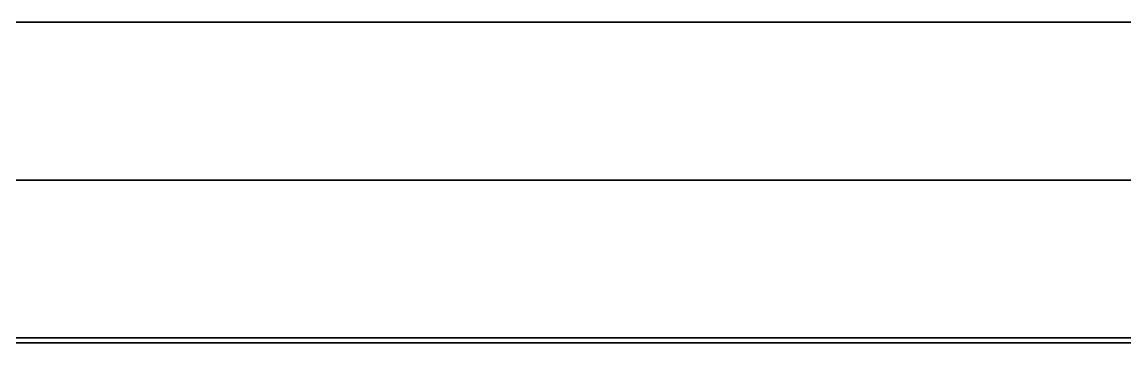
# Model space of a CAD drawing. Header units: inches. Extents: x 0 to 240, y -6 to 240.
# Drawn here: x 177.87 to 184.85, y -6.28 to -4.25 of the extents above; entities that cross this region are included whole.
import ezdxf

# ---------------------------------------------------------------- set-up
doc = ezdxf.new("R2010")
doc.units = ezdxf.units.IN
doc.header["$MEASUREMENT"] = 0
doc.layers.add('MODEL$frame-a', color=252, linetype='Continuous', true_color=0x696969)
doc.layers.add('MODEL$perf-pan', color=7, linetype='Continuous', true_color=0x646464)

msp = doc.modelspace()

# ---------------------------------------------------------------- linework, layer by layer
at = {"layer": 'MODEL$frame-a'}
for points in [[(160, -4.25, 576), (240, -4.25, 576)], [(240, -4.25, 432), (160, -4.25, 432)], [(160, -4.25, 432), (240, -4.25, 432)], [(240, -4.25, 288), (160, -4.25, 288)], [(160, -4.25, 288), (240, -4.25, 288)], [(240, -4.25, 144), (160, -4.25, 144)], [(162, -4.25, 434), (238, -4.25, 434)], [(238, -4.25, 574), (162, -4.25, 574)], [(162, -4.25, 290), (238, -4.25, 290)], [(238, -4.25, 430), (162, -4.25, 430)], [(162, -4.25, 146), (238, -4.25, 146)], [(238, -4.25, 286), (162, -4.25, 286)], [(160, -5.25, 576), (240, -5.25, 576)], [(240, -5.25, 432), (160, -5.25, 432)], [(160, -5.25, 432), (240, -5.25, 432)], [(240, -5.25, 288), (160, -5.25, 288)], [(160, -5.25, 288), (240, -5.25, 288)], [(240, -5.25, 144), (160, -5.25, 144)], [(162, -5.25, 434), (238, -5.25, 434)], [(238, -5.25, 574), (162, -5.25, 574)], [(162, -5.25, 290), (238, -5.25, 290)], [(238, -5.25, 430), (162, -5.25, 430)], [(162, -5.25, 146), (238, -5.25, 146)], [(238, -5.25, 286), (162, -5.25, 286)], [(160, -6.25, 576), (240, -6.25, 576)], [(240, -6.25, 432), (160, -6.25, 432)], [(160, -6.25, 432), (240, -6.25, 432)], [(240, -6.25, 288), (160, -6.25, 288)], [(160, -6.25, 288), (240, -6.25, 288)], [(240, -6.25, 144), (160, -6.25, 144)], [(162, -6.25, 434), (238, -6.25, 434)], [(238, -6.25, 574), (162, -6.25, 574)], [(162, -6.25, 290), (238, -6.25, 290)], [(238, -6.25, 430), (162, -6.25, 430)], [(162, -6.25, 146), (238, -6.25, 146)], [(238, -6.25, 286), (162, -6.25, 286)]]:
    msp.add_open_spline(points, degree=1, dxfattribs=at)
at = {"layer": 'MODEL$perf-pan'}
for p, q in [((160.5, -6.2812, 432.5), (239.5, -6.2812, 432.5)), ((239.5, -6.2812, 575.5), (160.5, -6.2812, 575.5)), ((160.5, -6.2812, 288.5), (239.5, -6.2812, 288.5)), ((239.5, -6.2812, 431.5), (160.5, -6.2812, 431.5)), ((160.5, -6.2812, 144.5), (239.5, -6.2812, 144.5)), ((239.5, -6.2812, 287.5), (160.5, -6.2812, 287.5)), ((173.3583, -6.2812, 216), (178.1643, -6.2812, 216)), ((180.2665, -6.2812, 216), (185.0299, -6.2812, 216)), ((180.8, -6.2812, 504), (184.5533, -6.2812, 504)), ((180.8527, -6.2812, 360), (184.4692, -6.2812, 360))]:
    msp.add_line(p, q, dxfattribs=at)
for points in [[(177.0658, -6.2812, 310.7589), (179.2154, -6.2812, 309.5178)], [(179.2154, -6.2812, 314.4822), (177.0658, -6.2812, 313.2411)], [(177.091, -6.2812, 562.7735), (179.2154, -6.2812, 561.547)], [(179.2154, -6.2812, 566.453), (177.091, -6.2812, 565.2265)], [(177.0994, -6.2812, 550.7783), (179.2154, -6.2812, 549.5567)], [(179.2154, -6.2812, 554.4433), (177.0994, -6.2812, 553.2217)], [(177.1567, -6.2812, 322.8114), (179.2154, -6.2812, 321.6228)], [(179.2154, -6.2812, 326.3772), (177.1567, -6.2812, 325.1886)], [(177.2118, -6.2812, 298.8433), (179.2154, -6.2812, 297.6865)], [(179.2154, -6.2812, 302.3135), (177.2118, -6.2812, 301.1567)], [(177.2258, -6.2812, 538.8513), (179.2154, -6.2812, 537.7026)], [(179.2154, -6.2812, 542.2974), (177.2258, -6.2812, 541.1487)], [(177.2914, -6.2812, 274.8892), (179.2154, -6.2812, 273.7783)], [(179.2154, -6.2812, 278.2217), (177.2914, -6.2812, 277.1108)], [(177.2973, -6.2812, 334.8926), (179.2154, -6.2812, 333.7852)], [(179.2154, -6.2812, 338.2148), (177.2973, -6.2812, 337.1074)], [(177.332, -6.2812, 154.9126), (179.2154, -6.2812, 153.8253)], [(179.2154, -6.2812, 158.1747), (177.332, -6.2812, 157.0874)], [(177.3608, -6.2812, 526.9292), (179.2154, -6.2812, 525.8585)], [(179.2154, -6.2812, 530.1415), (177.3608, -6.2812, 529.0708)], [(177.4378, -6.2812, 346.9737), (179.2154, -6.2812, 345.9475)], [(179.2154, -6.2812, 350.0525), (177.4378, -6.2812, 349.0263)], [(177.4742, -6.2812, 262.9947), (179.2154, -6.2812, 261.9894)], [(179.2154, -6.2812, 266.0106), (177.4742, -6.2812, 265.0053)], [(177.4958, -6.2812, 515.0072), (179.2154, -6.2812, 514.0144)], [(179.2154, -6.2812, 517.9856), (177.4958, -6.2812, 516.9928)], [(177.5139, -6.2812, 167.0177), (179.2154, -6.2812, 166.0353)], [(179.2154, -6.2812, 169.9647), (177.5139, -6.2812, 168.9823)], [(177.578, -6.2812, 359.0547), (179.2154, -6.2812, 358.1093)], [(179.2154, -6.2812, 361.8907), (177.578, -6.2812, 360.9453)], [(177.6308, -6.2812, 503.0851), (179.2154, -6.2812, 502.1702)], [(179.2154, -6.2812, 505.8298), (177.6308, -6.2812, 504.9149)], [(177.6529, -6.2812, 251.0979), (179.2154, -6.2812, 250.1958)], [(179.2154, -6.2812, 253.8042), (177.6529, -6.2812, 252.9021)], [(177.6928, -6.2812, 179.1209), (179.2154, -6.2812, 178.2418)], [(179.2154, -6.2812, 181.7582), (177.6928, -6.2812, 180.8791)], [(177.7177, -6.2812, 371.1353), (179.2154, -6.2812, 370.2706)], [(179.2154, -6.2812, 373.7294), (177.7177, -6.2812, 372.8647)], [(177.7657, -6.2812, 491.163), (179.2154, -6.2812, 490.3261)], [(179.2154, -6.2812, 493.6739), (177.7657, -6.2812, 492.837)], [(177.8271, -6.2812, 239.1985), (179.2154, -6.2812, 238.3969)], [(179.2154, -6.2812, 241.6031), (177.8271, -6.2812, 240.8015)], [(177.8564, -6.2812, 383.2154), (179.2154, -6.2812, 382.4308)], [(179.2154, -6.2812, 385.5692), (177.8564, -6.2812, 384.7846)], [(177.868, -6.2812, 191.2221), (179.2154, -6.2812, 190.4441)], [(177.868, -6.2812, 192.7779), (177.868, -6.2812, 191.2221)], [(179.2154, -6.2812, 193.5559), (177.868, -6.2812, 192.7779)], [(177.9006, -6.2812, 479.2409), (179.2154, -6.2812, 478.4819)], [(177.9006, -6.2812, 480.7591), (177.9006, -6.2812, 479.2409)], [(179.2154, -6.2812, 481.5181), (177.9006, -6.2812, 480.7591)], [(177.9939, -6.2812, 395.2948), (179.2154, -6.2812, 394.5895)], [(177.9939, -6.2812, 396.7052), (177.9939, -6.2812, 395.2948)], [(179.2154, -6.2812, 397.4105), (177.9939, -6.2812, 396.7052)], [(177.9969, -6.2812, 227.2965), (179.2154, -6.2812, 226.593)], [(177.9969, -6.2812, 228.7035), (177.9969, -6.2812, 227.2965)], [(179.2154, -6.2812, 229.407), (177.9969, -6.2812, 228.7035)], [(178.0355, -6.2812, 467.3188), (179.2154, -6.2812, 466.6376)], [(178.0355, -6.2812, 468.6812), (178.0355, -6.2812, 467.3188)], [(179.2154, -6.2812, 469.3624), (178.0355, -6.2812, 468.6812)], [(178.0394, -6.2812, 203.321), (179.2154, -6.2812, 202.642)], [(178.0394, -6.2812, 204.679), (178.0394, -6.2812, 203.321)], [(179.2154, -6.2812, 205.358), (178.0394, -6.2812, 204.679)], [(178.0511, -6.2812, 443.3278), (179.2154, -6.2812, 442.6556)], [(178.0511, -6.2812, 444.6722), (178.0511, -6.2812, 443.3278)], [(179.2154, -6.2812, 445.3444), (178.0511, -6.2812, 444.6722)], [(178.11, -6.2812, 419.3618), (179.2154, -6.2812, 418.7236)], [(178.11, -6.2812, 420.6382), (178.11, -6.2812, 419.3618)], [(179.2154, -6.2812, 421.2764), (178.11, -6.2812, 420.6382)], [(178.1293, -6.2812, 407.373), (179.2154, -6.2812, 406.7459)], [(178.1293, -6.2812, 408.627), (178.1293, -6.2812, 407.373)], [(179.2154, -6.2812, 409.2541), (178.1293, -6.2812, 408.627)], [(178.1643, -6.2812, 215.3932), (179.2154, -6.2812, 214.7863)], [(178.1643, -6.2812, 216.6068), (178.1643, -6.2812, 215.3932)], [(179.2154, -6.2812, 217.2137), (178.1643, -6.2812, 216.6068)], [(178.1704, -6.2812, 455.3967), (179.2154, -6.2812, 454.7933)], [(178.1704, -6.2812, 456.6033), (178.1704, -6.2812, 455.3967)], [(179.2154, -6.2812, 457.2067), (178.1704, -6.2812, 456.6033)], [(181.3398, -6.2812, 565.2265), (179.2154, -6.2812, 566.453)], [(181.3314, -6.2812, 553.2217), (179.2154, -6.2812, 554.4433)], [(181.205, -6.2812, 541.1487), (179.2154, -6.2812, 542.2974)], [(181.07, -6.2812, 529.0708), (179.2154, -6.2812, 530.1415)], [(180.935, -6.2812, 516.9928), (179.2154, -6.2812, 517.9856)], [(180.8, -6.2812, 504.9149), (179.2154, -6.2812, 505.8298)], [(180.6651, -6.2812, 492.837), (179.2154, -6.2812, 493.6739)], [(180.5301, -6.2812, 480.7591), (179.2154, -6.2812, 481.5181)], [(180.3952, -6.2812, 468.6812), (179.2154, -6.2812, 469.3624)], [(180.2604, -6.2812, 456.6033), (179.2154, -6.2812, 457.2067)], [(180.3797, -6.2812, 444.6722), (179.2154, -6.2812, 445.3444)], [(179.2154, -6.2812, 561.547), (181.3398, -6.2812, 562.7735)], [(179.2154, -6.2812, 549.5567), (181.3314, -6.2812, 550.7783)], [(179.2154, -6.2812, 537.7026), (181.205, -6.2812, 538.8513)], [(179.2154, -6.2812, 525.8585), (181.07, -6.2812, 526.9292)], [(179.2154, -6.2812, 514.0144), (180.935, -6.2812, 515.0072)], [(179.2154, -6.2812, 502.1702), (180.8, -6.2812, 503.0851)], [(179.2154, -6.2812, 490.3261), (180.6651, -6.2812, 491.163)], [(179.2154, -6.2812, 478.4819), (180.5301, -6.2812, 479.2409)], [(179.2154, -6.2812, 466.6376), (180.3952, -6.2812, 467.3188)], [(179.2154, -6.2812, 454.7933), (180.2604, -6.2812, 455.3967)], [(179.2154, -6.2812, 442.6556), (180.3797, -6.2812, 443.3278)], [(180.3208, -6.2812, 420.6382), (179.2154, -6.2812, 421.2764)], [(180.3014, -6.2812, 408.627), (179.2154, -6.2812, 409.2541)], [(180.4369, -6.2812, 396.7052), (179.2154, -6.2812, 397.4105)], [(180.5744, -6.2812, 384.7846), (179.2154, -6.2812, 385.5692)], [(180.7131, -6.2812, 372.8647), (179.2154, -6.2812, 373.7294)], [(180.8527, -6.2812, 360.9453), (179.2154, -6.2812, 361.8907)], [(180.9929, -6.2812, 349.0263), (179.2154, -6.2812, 350.0525)], [(181.1335, -6.2812, 337.1074), (179.2154, -6.2812, 338.2148)], [(181.2741, -6.2812, 325.1886), (179.2154, -6.2812, 326.3772)], [(181.365, -6.2812, 313.2411), (179.2154, -6.2812, 314.4822)], [(181.2189, -6.2812, 301.1567), (179.2154, -6.2812, 302.3135)], [(179.2154, -6.2812, 418.7236), (180.3208, -6.2812, 419.3618)], [(179.2154, -6.2812, 406.7459), (180.3014, -6.2812, 407.373)], [(179.2154, -6.2812, 394.5895), (180.4369, -6.2812, 395.2948)], [(179.2154, -6.2812, 382.4308), (180.5744, -6.2812, 383.2154)], [(179.2154, -6.2812, 370.2706), (180.7131, -6.2812, 371.1353)], [(179.2154, -6.2812, 358.1093), (180.8527, -6.2812, 359.0547)], [(179.2154, -6.2812, 345.9475), (180.9929, -6.2812, 346.9737)], [(179.2154, -6.2812, 333.7852), (181.1335, -6.2812, 334.8926)], [(179.2154, -6.2812, 321.6228), (181.2741, -6.2812, 322.8114)], [(179.2154, -6.2812, 309.5178), (181.365, -6.2812, 310.7589)], [(179.2154, -6.2812, 297.6865), (181.2189, -6.2812, 298.8433)], [(181.1394, -6.2812, 277.1108), (179.2154, -6.2812, 278.2217)], [(180.9566, -6.2812, 265.0053), (179.2154, -6.2812, 266.0106)], [(180.7778, -6.2812, 252.9021), (179.2154, -6.2812, 253.8042)], [(180.6037, -6.2812, 240.8015), (179.2154, -6.2812, 241.6031)], [(180.4339, -6.2812, 228.7035), (179.2154, -6.2812, 229.407)], [(180.2665, -6.2812, 216.6068), (179.2154, -6.2812, 217.2137)], [(180.3914, -6.2812, 204.679), (179.2154, -6.2812, 205.358)], [(180.5628, -6.2812, 192.7779), (179.2154, -6.2812, 193.5559)], [(180.738, -6.2812, 180.8791), (179.2154, -6.2812, 181.7582)], [(180.9168, -6.2812, 168.9823), (179.2154, -6.2812, 169.9647)], [(181.0988, -6.2812, 157.0874), (179.2154, -6.2812, 158.1747)], [(179.2154, -6.2812, 273.7783), (181.1394, -6.2812, 274.8892)], [(179.2154, -6.2812, 261.9894), (180.9566, -6.2812, 262.9947)], [(179.2154, -6.2812, 250.1958), (180.7778, -6.2812, 251.0979)], [(179.2154, -6.2812, 238.3969), (180.6037, -6.2812, 239.1985)], [(179.2154, -6.2812, 226.593), (180.4339, -6.2812, 227.2965)], [(179.2154, -6.2812, 214.7863), (180.2665, -6.2812, 215.3932)], [(179.2154, -6.2812, 202.642), (180.3914, -6.2812, 203.321)], [(179.2154, -6.2812, 190.4441), (180.5628, -6.2812, 191.2221)], [(179.2154, -6.2812, 178.2418), (180.738, -6.2812, 179.1209)], [(179.2154, -6.2812, 166.0353), (180.9168, -6.2812, 167.0177)], [(179.2154, -6.2812, 153.8253), (181.0988, -6.2812, 154.9126)], [(180.2604, -6.2812, 455.3967), (180.2604, -6.2812, 456.6033)], [(180.2665, -6.2812, 215.3932), (180.2665, -6.2812, 216.6068)], [(180.3014, -6.2812, 407.373), (180.3014, -6.2812, 408.627)], [(180.3208, -6.2812, 419.3618), (180.3208, -6.2812, 420.6382)], [(180.3797, -6.2812, 443.3278), (180.3797, -6.2812, 444.6722)], [(180.3914, -6.2812, 203.321), (180.3914, -6.2812, 204.679)], [(180.3952, -6.2812, 467.3188), (180.3952, -6.2812, 468.6812)], [(180.4339, -6.2812, 227.2965), (180.4339, -6.2812, 228.7035)], [(180.4369, -6.2812, 395.2948), (180.4369, -6.2812, 396.7052)], [(180.5075, -6.2812, 568.746), (182.6795, -6.2812, 567.492)], [(180.5075, -6.2812, 571.254), (180.5075, -6.2812, 568.746)], [(182.6795, -6.2812, 572.508), (180.5075, -6.2812, 571.254)], [(180.522, -6.2812, 556.7544), (182.6795, -6.2812, 555.5088)], [(180.522, -6.2812, 559.2456), (180.522, -6.2812, 556.7544)], [(182.6795, -6.2812, 560.4912), (180.522, -6.2812, 559.2456)], [(180.5301, -6.2812, 479.2409), (180.5301, -6.2812, 480.7591)], [(180.5327, -6.2812, 316.7605), (182.6795, -6.2812, 315.521)], [(180.5327, -6.2812, 319.2395), (180.5327, -6.2812, 316.7605)], [(182.6795, -6.2812, 320.479), (180.5327, -6.2812, 319.2395)], [(180.5628, -6.2812, 191.2221), (180.5628, -6.2812, 192.7779)], [(180.5744, -6.2812, 383.2154), (180.5744, -6.2812, 384.7846)], [(180.5889, -6.2812, 304.793), (182.6795, -6.2812, 303.586)], [(180.5889, -6.2812, 307.207), (180.5889, -6.2812, 304.793)], [(182.6795, -6.2812, 308.414), (180.5889, -6.2812, 307.207)], [(180.6037, -6.2812, 239.1985), (180.6037, -6.2812, 240.8015)], [(180.6203, -6.2812, 544.8111), (182.6795, -6.2812, 543.6223)], [(180.6203, -6.2812, 547.1889), (180.6203, -6.2812, 544.8111)], [(182.6795, -6.2812, 548.3777), (180.6203, -6.2812, 547.1889)], [(180.6408, -6.2812, 280.8229), (182.6795, -6.2812, 279.6459)], [(180.6408, -6.2812, 283.1771), (180.6408, -6.2812, 280.8229)], [(182.6795, -6.2812, 284.3541), (180.6408, -6.2812, 283.1771)], [(180.6651, -6.2812, 491.163), (180.6651, -6.2812, 492.837)], [(180.6733, -6.2812, 328.8417), (182.6795, -6.2812, 327.6834)], [(180.6733, -6.2812, 331.1583), (180.6733, -6.2812, 328.8417)], [(182.6795, -6.2812, 332.3166), (180.6733, -6.2812, 331.1583)], [(180.7131, -6.2812, 371.1353), (180.7131, -6.2812, 372.8647)], [(180.7259, -6.2812, 148.8721), (182.6795, -6.2812, 147.7441)], [(180.7259, -6.2812, 151.1279), (180.7259, -6.2812, 148.8721)], [(182.6795, -6.2812, 152.2559), (180.7259, -6.2812, 151.1279)], [(180.733, -6.2812, 292.8762), (182.6795, -6.2812, 291.7524)], [(180.733, -6.2812, 295.1238), (180.733, -6.2812, 292.8762)], [(182.6795, -6.2812, 296.2476), (180.733, -6.2812, 295.1238)], [(180.738, -6.2812, 179.1209), (180.738, -6.2812, 180.8791)], [(180.7552, -6.2812, 532.889), (182.6795, -6.2812, 531.778)], [(180.7552, -6.2812, 535.111), (180.7552, -6.2812, 532.889)], [(182.6795, -6.2812, 536.222), (180.7552, -6.2812, 535.111)], [(180.7778, -6.2812, 251.0979), (180.7778, -6.2812, 252.9021)], [(180.8, -6.2812, 503.0851), (180.8, -6.2812, 504.9149)], [(180.8137, -6.2812, 340.9228), (182.6795, -6.2812, 339.8456)], [(180.8137, -6.2812, 343.0772), (180.8137, -6.2812, 340.9228)], [(182.6795, -6.2812, 344.1544), (180.8137, -6.2812, 343.0772)], [(180.8231, -6.2812, 268.9282), (182.6795, -6.2812, 267.8564)], [(180.8231, -6.2812, 271.0718), (180.8231, -6.2812, 268.9282)], [(182.6795, -6.2812, 272.1436), (180.8231, -6.2812, 271.0718)], [(180.8527, -6.2812, 359.0547), (180.8527, -6.2812, 360.9453)], [(180.8901, -6.2812, 520.9669), (182.6795, -6.2812, 519.9338)], [(180.8901, -6.2812, 523.0331), (180.8901, -6.2812, 520.9669)], [(182.6795, -6.2812, 524.0662), (180.8901, -6.2812, 523.0331)], [(180.9109, -6.2812, 160.9789), (182.6795, -6.2812, 159.9578)], [(180.9109, -6.2812, 163.0211), (180.9109, -6.2812, 160.9789)], [(182.6795, -6.2812, 164.0422), (180.9109, -6.2812, 163.0211)], [(180.9168, -6.2812, 167.0177), (180.9168, -6.2812, 168.9823)], [(180.935, -6.2812, 515.0072), (180.935, -6.2812, 516.9928)], [(180.9539, -6.2812, 353.0037), (182.6795, -6.2812, 352.0074)], [(180.9539, -6.2812, 354.9963), (180.9539, -6.2812, 353.0037)], [(182.6795, -6.2812, 355.9926), (180.9539, -6.2812, 354.9963)], [(180.9566, -6.2812, 262.9947), (180.9566, -6.2812, 265.0053)], [(180.9929, -6.2812, 346.9737), (180.9929, -6.2812, 349.0263)], [(181.0015, -6.2812, 257.0312), (182.6795, -6.2812, 256.0625)], [(181.0015, -6.2812, 258.9688), (181.0015, -6.2812, 257.0312)], [(182.6795, -6.2812, 259.9375), (181.0015, -6.2812, 258.9688)], [(181.025, -6.2812, 509.0448), (182.6795, -6.2812, 508.0895)], [(181.025, -6.2812, 510.9552), (181.025, -6.2812, 509.0448)], [(182.6795, -6.2812, 511.9105), (181.025, -6.2812, 510.9552)], [(181.07, -6.2812, 526.9292), (181.07, -6.2812, 529.0708)], [(181.0932, -6.2812, 173.0842), (182.6795, -6.2812, 172.1684)], [(181.0932, -6.2812, 174.9158), (181.0932, -6.2812, 173.0842)], [(182.6795, -6.2812, 175.8316), (181.0932, -6.2812, 174.9158)], [(181.0934, -6.2812, 365.0843), (182.6795, -6.2812, 364.1686)], [(181.0934, -6.2812, 366.9157), (181.0934, -6.2812, 365.0843)], [(182.6795, -6.2812, 367.8314), (181.0934, -6.2812, 366.9157)], [(181.0988, -6.2812, 154.9126), (181.0988, -6.2812, 157.0874)], [(181.1335, -6.2812, 334.8926), (181.1335, -6.2812, 337.1074)], [(181.1394, -6.2812, 274.8892), (181.1394, -6.2812, 277.1108)], [(181.1598, -6.2812, 497.1226), (182.6795, -6.2812, 496.2452)], [(181.1598, -6.2812, 498.8774), (181.1598, -6.2812, 497.1226)], [(182.6795, -6.2812, 499.7548), (181.1598, -6.2812, 498.8774)], [(181.1756, -6.2812, 245.1317), (182.6795, -6.2812, 244.2635)], [(181.1756, -6.2812, 246.8683), (181.1756, -6.2812, 245.1317)], [(182.6795, -6.2812, 247.7365), (181.1756, -6.2812, 246.8683)], [(181.205, -6.2812, 538.8513), (181.205, -6.2812, 541.1487)], [(181.2189, -6.2812, 298.8433), (181.2189, -6.2812, 301.1567)], [(181.2321, -6.2812, 377.1643), (182.6795, -6.2812, 376.3286)], [(181.2321, -6.2812, 378.8357), (181.2321, -6.2812, 377.1643)], [(182.6795, -6.2812, 379.6714), (181.2321, -6.2812, 378.8357)], [(181.2723, -6.2812, 185.1876), (182.6795, -6.2812, 184.3751)], [(181.2723, -6.2812, 186.8124), (181.2723, -6.2812, 185.1876)], [(182.6795, -6.2812, 187.6249), (181.2723, -6.2812, 186.8124)], [(181.2741, -6.2812, 322.8114), (181.2741, -6.2812, 325.1886)], [(181.2946, -6.2812, 485.2004), (182.6795, -6.2812, 484.4008)], [(181.2946, -6.2812, 486.7996), (181.2946, -6.2812, 485.2004)], [(182.6795, -6.2812, 487.5992), (181.2946, -6.2812, 486.7996)], [(181.3314, -6.2812, 550.7783), (181.3314, -6.2812, 553.2217)], [(181.3398, -6.2812, 562.7735), (181.3398, -6.2812, 565.2265)], [(181.3455, -6.2812, 233.2298), (182.6795, -6.2812, 232.4597)], [(181.3455, -6.2812, 234.7702), (181.3455, -6.2812, 233.2298)], [(182.6795, -6.2812, 235.5403), (181.3455, -6.2812, 234.7702)], [(181.365, -6.2812, 310.7589), (181.365, -6.2812, 313.2411)], [(181.3694, -6.2812, 389.2436), (182.6795, -6.2812, 388.4872)], [(181.3694, -6.2812, 390.7564), (181.3694, -6.2812, 389.2436)], [(182.6795, -6.2812, 391.5128), (181.3694, -6.2812, 390.7564)], [(181.4292, -6.2812, 473.2782), (182.6795, -6.2812, 472.5563)], [(181.4292, -6.2812, 474.7218), (181.4292, -6.2812, 473.2782)], [(182.6795, -6.2812, 475.4437), (181.4292, -6.2812, 474.7218)], [(181.4476, -6.2812, 197.2888), (182.6795, -6.2812, 196.5776)], [(181.4476, -6.2812, 198.7112), (181.4476, -6.2812, 197.2888)], [(182.6795, -6.2812, 199.4224), (181.4476, -6.2812, 198.7112)], [(181.4521, -6.2812, 437.2914), (182.6795, -6.2812, 436.5828)], [(181.4521, -6.2812, 438.7086), (181.4521, -6.2812, 437.2914)], [(182.6795, -6.2812, 439.4172), (181.4521, -6.2812, 438.7086)], [(181.5048, -6.2812, 401.3218), (182.6795, -6.2812, 400.6435)], [(181.5048, -6.2812, 402.6782), (181.5048, -6.2812, 401.3218)], [(182.6795, -6.2812, 403.3565), (181.5048, -6.2812, 402.6782)], [(181.513, -6.2812, 221.3266), (182.6795, -6.2812, 220.6531)], [(181.513, -6.2812, 222.6734), (181.513, -6.2812, 221.3266)], [(182.6795, -6.2812, 223.3469), (181.513, -6.2812, 222.6734)], [(181.5363, -6.2812, 425.34), (182.6795, -6.2812, 424.6799)], [(181.5363, -6.2812, 426.66), (181.5363, -6.2812, 425.34)], [(182.6795, -6.2812, 427.3201), (181.5363, -6.2812, 426.66)], [(181.5638, -6.2812, 461.3559), (182.6795, -6.2812, 460.7117)], [(181.5638, -6.2812, 462.6441), (181.5638, -6.2812, 461.3559)], [(182.6795, -6.2812, 463.2883), (181.5638, -6.2812, 462.6441)], [(181.5862, -6.2812, 449.3688), (182.6795, -6.2812, 448.7376)], [(181.5862, -6.2812, 450.6312), (181.5862, -6.2812, 449.3688)], [(182.6795, -6.2812, 451.2624), (181.5862, -6.2812, 450.6312)], [(181.6189, -6.2812, 209.3877), (182.6795, -6.2812, 208.7754)], [(181.6189, -6.2812, 210.6123), (181.6189, -6.2812, 209.3877)], [(182.6795, -6.2812, 211.2246), (181.6189, -6.2812, 210.6123)], [(181.637, -6.2812, 413.3981), (182.6795, -6.2812, 412.7962)], [(181.637, -6.2812, 414.6019), (181.637, -6.2812, 413.3981)], [(182.6795, -6.2812, 415.2038), (181.637, -6.2812, 414.6019)], [(184.8515, -6.2812, 571.254), (182.6795, -6.2812, 572.508)], [(184.837, -6.2812, 559.2456), (182.6795, -6.2812, 560.4912)], [(184.7387, -6.2812, 547.1889), (182.6795, -6.2812, 548.3777)], [(184.6038, -6.2812, 535.111), (182.6795, -6.2812, 536.222)], [(184.4689, -6.2812, 523.0331), (182.6795, -6.2812, 524.0662)], [(184.334, -6.2812, 510.9552), (182.6795, -6.2812, 511.9105)], [(184.1992, -6.2812, 498.8774), (182.6795, -6.2812, 499.7548)], [(184.0644, -6.2812, 486.7996), (182.6795, -6.2812, 487.5992)], [(183.9297, -6.2812, 474.7218), (182.6795, -6.2812, 475.4437)], [(183.7952, -6.2812, 462.6441), (182.6795, -6.2812, 463.2883)], [(183.7727, -6.2812, 450.6312), (182.6795, -6.2812, 451.2624)], [(183.9069, -6.2812, 438.7086), (182.6795, -6.2812, 439.4172)], [(182.6795, -6.2812, 567.492), (184.8515, -6.2812, 568.746)], [(182.6795, -6.2812, 555.5088), (184.837, -6.2812, 556.7544)], [(182.6795, -6.2812, 543.6223), (184.7387, -6.2812, 544.8111)], [(182.6795, -6.2812, 531.778), (184.6038, -6.2812, 532.889)], [(182.6795, -6.2812, 519.9338), (184.4689, -6.2812, 520.9669)], [(182.6795, -6.2812, 508.0895), (184.334, -6.2812, 509.0448)], [(182.6795, -6.2812, 496.2452), (184.1992, -6.2812, 497.1226)], [(182.6795, -6.2812, 484.4008), (184.0644, -6.2812, 485.2004)], [(182.6795, -6.2812, 472.5563), (183.9297, -6.2812, 473.2782)], [(182.6795, -6.2812, 460.7117), (183.7952, -6.2812, 461.3559)], [(182.6795, -6.2812, 448.7376), (183.7727, -6.2812, 449.3688)], [(182.6795, -6.2812, 436.5828), (183.9069, -6.2812, 437.2914)], [(183.8227, -6.2812, 426.66), (182.6795, -6.2812, 427.3201)], [(183.722, -6.2812, 414.6019), (182.6795, -6.2812, 415.2038)], [(183.8542, -6.2812, 402.6782), (182.6795, -6.2812, 403.3565)], [(183.9896, -6.2812, 390.7564), (182.6795, -6.2812, 391.5128)], [(184.1269, -6.2812, 378.8357), (182.6795, -6.2812, 379.6714)], [(184.2656, -6.2812, 366.9157), (182.6795, -6.2812, 367.8314)], [(184.4051, -6.2812, 354.9963), (182.6795, -6.2812, 355.9926)], [(184.5452, -6.2812, 343.0772), (182.6795, -6.2812, 344.1544)], [(184.6857, -6.2812, 331.1583), (182.6795, -6.2812, 332.3166)], [(184.8263, -6.2812, 319.2395), (182.6795, -6.2812, 320.479)], [(184.7701, -6.2812, 307.207), (182.6795, -6.2812, 308.414)], [(184.626, -6.2812, 295.1238), (182.6795, -6.2812, 296.2476)], [(182.6795, -6.2812, 424.6799), (183.8227, -6.2812, 425.34)], [(182.6795, -6.2812, 412.7962), (183.722, -6.2812, 413.3981)], [(182.6795, -6.2812, 400.6435), (183.8542, -6.2812, 401.3218)], [(182.6795, -6.2812, 388.4872), (183.9896, -6.2812, 389.2436)], [(182.6795, -6.2812, 376.3286), (184.1269, -6.2812, 377.1643)], [(182.6795, -6.2812, 364.1686), (184.2656, -6.2812, 365.0843)], [(182.6795, -6.2812, 352.0074), (184.4051, -6.2812, 353.0037)], [(182.6795, -6.2812, 339.8456), (184.5452, -6.2812, 340.9228)], [(182.6795, -6.2812, 327.6834), (184.6857, -6.2812, 328.8417)], [(182.6795, -6.2812, 315.521), (184.8263, -6.2812, 316.7605)], [(182.6795, -6.2812, 303.586), (184.7701, -6.2812, 304.793)], [(182.6795, -6.2812, 291.7524), (184.626, -6.2812, 292.8762)], [(184.7182, -6.2812, 283.1771), (182.6795, -6.2812, 284.3541)], [(184.5359, -6.2812, 271.0718), (182.6795, -6.2812, 272.1436)], [(184.3574, -6.2812, 258.9688), (182.6795, -6.2812, 259.9375)], [(184.1834, -6.2812, 246.8683), (182.6795, -6.2812, 247.7365)], [(184.0134, -6.2812, 234.7702), (182.6795, -6.2812, 235.5403)], [(183.8459, -6.2812, 222.6734), (182.6795, -6.2812, 223.3469)], [(183.74, -6.2812, 210.6123), (182.6795, -6.2812, 211.2246)], [(183.9114, -6.2812, 198.7112), (182.6795, -6.2812, 199.4224)], [(184.0867, -6.2812, 186.8124), (182.6795, -6.2812, 187.6249)], [(184.2657, -6.2812, 174.9158), (182.6795, -6.2812, 175.8316)], [(184.4481, -6.2812, 163.0211), (182.6795, -6.2812, 164.0422)], [(184.6331, -6.2812, 151.1279), (182.6795, -6.2812, 152.2559)], [(182.6795, -6.2812, 279.6459), (184.7182, -6.2812, 280.8229)], [(182.6795, -6.2812, 267.8564), (184.5359, -6.2812, 268.9282)], [(182.6795, -6.2812, 256.0625), (184.3574, -6.2812, 257.0312)], [(182.6795, -6.2812, 244.2635), (184.1834, -6.2812, 245.1317)], [(182.6795, -6.2812, 232.4597), (184.0134, -6.2812, 233.2298)], [(182.6795, -6.2812, 220.6531), (183.8459, -6.2812, 221.3266)], [(182.6795, -6.2812, 208.7754), (183.74, -6.2812, 209.3877)], [(182.6795, -6.2812, 196.5776), (183.9114, -6.2812, 197.2888)], [(182.6795, -6.2812, 184.3751), (184.0867, -6.2812, 185.1876)], [(182.6795, -6.2812, 172.1684), (184.2657, -6.2812, 173.0842)], [(182.6795, -6.2812, 159.9578), (184.4481, -6.2812, 160.9789)], [(182.6795, -6.2812, 147.7441), (184.6331, -6.2812, 148.8721)], [(183.722, -6.2812, 413.3981), (183.722, -6.2812, 414.6019)], [(183.74, -6.2812, 209.3877), (183.74, -6.2812, 210.6123)], [(183.7727, -6.2812, 449.3688), (183.7727, -6.2812, 450.6312)], [(183.7952, -6.2812, 461.3559), (183.7952, -6.2812, 462.6441)], [(183.8227, -6.2812, 425.34), (183.8227, -6.2812, 426.66)], [(183.8459, -6.2812, 221.3266), (183.8459, -6.2812, 222.6734)], [(183.8542, -6.2812, 401.3218), (183.8542, -6.2812, 402.6782)], [(183.9069, -6.2812, 437.2914), (183.9069, -6.2812, 438.7086)], [(183.9114, -6.2812, 197.2888), (183.9114, -6.2812, 198.7112)], [(183.9297, -6.2812, 473.2782), (183.9297, -6.2812, 474.7218)], [(183.9416, -6.2812, 562.7287), (186.1436, -6.2812, 561.4574)], [(183.9416, -6.2812, 565.2713), (183.9416, -6.2812, 562.7287)], [(186.1436, -6.2812, 566.5426), (183.9416, -6.2812, 565.2713)], [(183.9657, -6.2812, 310.7426), (186.1436, -6.2812, 309.4852)], [(183.9657, -6.2812, 313.2574), (183.9657, -6.2812, 310.7426)], [(186.1436, -6.2812, 314.5148), (183.9657, -6.2812, 313.2574)], [(183.9896, -6.2812, 389.2436), (183.9896, -6.2812, 390.7564)], [(184.0134, -6.2812, 233.2298), (184.0134, -6.2812, 234.7702)], [(184.0144, -6.2812, 550.7707), (186.1436, -6.2812, 549.5414)], [(184.0144, -6.2812, 553.2293), (184.0144, -6.2812, 550.7707)], [(186.1436, -6.2812, 554.4586), (184.0144, -6.2812, 553.2293)], [(184.0492, -6.2812, 322.7908), (186.1436, -6.2812, 321.5816)], [(184.0492, -6.2812, 325.2092), (184.0492, -6.2812, 322.7908)], [(186.1436, -6.2812, 326.4184), (184.0492, -6.2812, 325.2092)], [(184.0644, -6.2812, 485.2004), (184.0644, -6.2812, 486.7996)], [(184.0867, -6.2812, 185.1876), (184.0867, -6.2812, 186.8124)], [(184.1094, -6.2812, 298.8256), (186.1436, -6.2812, 297.6512)], [(184.1094, -6.2812, 301.1744), (184.1094, -6.2812, 298.8256)], [(186.1436, -6.2812, 302.3488), (184.1094, -6.2812, 301.1744)], [(184.1269, -6.2812, 377.1643), (184.1269, -6.2812, 378.8357)], [(184.1492, -6.2812, 538.8485), (186.1436, -6.2812, 537.6971)], [(184.1492, -6.2812, 541.1515), (184.1492, -6.2812, 538.8485)], [(186.1436, -6.2812, 542.3029), (184.1492, -6.2812, 541.1515)], [(184.1719, -6.2812, 274.8617), (186.1436, -6.2812, 273.7233)], [(184.1719, -6.2812, 277.1383), (184.1719, -6.2812, 274.8617)], [(186.1436, -6.2812, 278.2767), (184.1719, -6.2812, 277.1383)], [(184.1834, -6.2812, 245.1317), (184.1834, -6.2812, 246.8683)], [(184.1897, -6.2812, 334.8719), (186.1436, -6.2812, 333.7438)], [(184.1897, -6.2812, 337.1281), (184.1897, -6.2812, 334.8719)], [(186.1436, -6.2812, 338.2562), (184.1897, -6.2812, 337.1281)], [(184.1992, -6.2812, 497.1226), (184.1992, -6.2812, 498.8774)], [(184.2656, -6.2812, 365.0843), (184.2656, -6.2812, 366.9157)], [(184.2657, -6.2812, 173.0842), (184.2657, -6.2812, 174.9158)], [(184.2839, -6.2812, 526.9263), (186.1436, -6.2812, 525.8527)], [(184.2839, -6.2812, 529.0737), (184.2839, -6.2812, 526.9263)], [(186.1436, -6.2812, 530.1473), (184.2839, -6.2812, 529.0737)], [(184.3042, -6.2812, 154.938), (186.1436, -6.2812, 153.876)], [(184.3042, -6.2812, 157.062), (184.3042, -6.2812, 154.938)], [(186.1436, -6.2812, 158.124), (184.3042, -6.2812, 157.062)], [(184.3297, -6.2812, 346.9528), (186.1436, -6.2812, 345.9055)], [(184.3297, -6.2812, 349.0472), (184.3297, -6.2812, 346.9528)], [(186.1436, -6.2812, 350.0945), (184.3297, -6.2812, 349.0472)], [(184.334, -6.2812, 509.0448), (184.334, -6.2812, 510.9552)], [(184.3501, -6.2812, 262.9645), (186.1436, -6.2812, 261.9291)], [(184.3501, -6.2812, 265.0355), (184.3501, -6.2812, 262.9645)], [(186.1436, -6.2812, 266.0709), (184.3501, -6.2812, 265.0355)], [(184.3574, -6.2812, 257.0312), (184.3574, -6.2812, 258.9688)], [(184.4051, -6.2812, 353.0037), (184.4051, -6.2812, 354.9963)], [(184.4186, -6.2812, 515.0041), (186.1436, -6.2812, 514.0082)], [(184.4186, -6.2812, 516.9959), (184.4186, -6.2812, 515.0041)], [(186.1436, -6.2812, 517.9918), (184.4186, -6.2812, 516.9959)], [(184.4481, -6.2812, 160.9789), (184.4481, -6.2812, 163.0211)], [(184.4689, -6.2812, 520.9669), (184.4689, -6.2812, 523.0331)], [(184.4692, -6.2812, 359.0333), (186.1436, -6.2812, 358.0665)], [(184.4692, -6.2812, 360.9667), (184.4692, -6.2812, 359.0333)], [(186.1436, -6.2812, 361.9335), (184.4692, -6.2812, 360.9667)], [(184.4898, -6.2812, 167.0452), (186.1436, -6.2812, 166.0903)], [(184.4898, -6.2812, 168.9548), (184.4898, -6.2812, 167.0452)], [(186.1436, -6.2812, 169.9097), (184.4898, -6.2812, 168.9548)], [(184.5242, -6.2812, 251.065), (186.1436, -6.2812, 250.1301)], [(184.5242, -6.2812, 252.935), (184.5242, -6.2812, 251.065)], [(186.1436, -6.2812, 253.8699), (184.5242, -6.2812, 252.935)], [(184.5359, -6.2812, 268.9282), (184.5359, -6.2812, 271.0718)], [(184.5452, -6.2812, 340.9228), (184.5452, -6.2812, 343.0772)], [(184.5533, -6.2812, 503.0818), (186.1436, -6.2812, 502.1636)], [(184.5533, -6.2812, 504.9182), (184.5533, -6.2812, 503.0818)], [(186.1436, -6.2812, 505.8364), (184.5533, -6.2812, 504.9182)], [(184.6038, -6.2812, 532.889), (184.6038, -6.2812, 535.111)], [(184.6077, -6.2812, 371.1132), (186.1436, -6.2812, 370.2265)], [(184.6077, -6.2812, 372.8868), (184.6077, -6.2812, 371.1132)], [(186.1436, -6.2812, 373.7735), (184.6077, -6.2812, 372.8868)], [(184.626, -6.2812, 292.8762), (184.626, -6.2812, 295.1238)], [(184.6331, -6.2812, 148.8721), (184.6331, -6.2812, 151.1279)], [(184.6725, -6.2812, 179.1507), (186.1436, -6.2812, 178.3013)], [(184.6725, -6.2812, 180.8493), (184.6725, -6.2812, 179.1507)], [(186.1436, -6.2812, 181.6987), (184.6725, -6.2812, 180.8493)], [(184.6857, -6.2812, 328.8417), (184.6857, -6.2812, 331.1583)], [(184.6878, -6.2812, 491.1595), (186.1436, -6.2812, 490.319)], [(184.6878, -6.2812, 492.8405), (184.6878, -6.2812, 491.1595)], [(186.1436, -6.2812, 493.681), (184.6878, -6.2812, 492.8405)], [(184.6942, -6.2812, 239.1632), (186.1436, -6.2812, 238.3264)], [(184.6942, -6.2812, 240.8368), (184.6942, -6.2812, 239.1632)], [(186.1436, -6.2812, 241.6736), (184.6942, -6.2812, 240.8368)], [(184.7182, -6.2812, 280.8229), (184.7182, -6.2812, 283.1771)], [(184.7387, -6.2812, 544.8111), (184.7387, -6.2812, 547.1889)], [(184.7449, -6.2812, 383.1925), (186.1436, -6.2812, 382.3849)], [(184.7449, -6.2812, 384.8075), (184.7449, -6.2812, 383.1925)], [(186.1436, -6.2812, 385.6151), (184.7449, -6.2812, 384.8075)], [(184.7701, -6.2812, 304.793), (184.7701, -6.2812, 307.207)], [(184.8222, -6.2812, 479.2371), (186.1436, -6.2812, 478.4741)], [(184.8222, -6.2812, 480.7629), (184.8222, -6.2812, 479.2371)], [(186.1436, -6.2812, 481.5259), (184.8222, -6.2812, 480.7629)], [(184.8263, -6.2812, 316.7605), (184.8263, -6.2812, 319.2395)], [(184.837, -6.2812, 556.7544), (184.837, -6.2812, 559.2456)], [(184.8515, -6.2812, 568.746), (184.8515, -6.2812, 571.254)]]:
    msp.add_open_spline(points, degree=1, dxfattribs=at)

doc.saveas('drawing.dxf')
